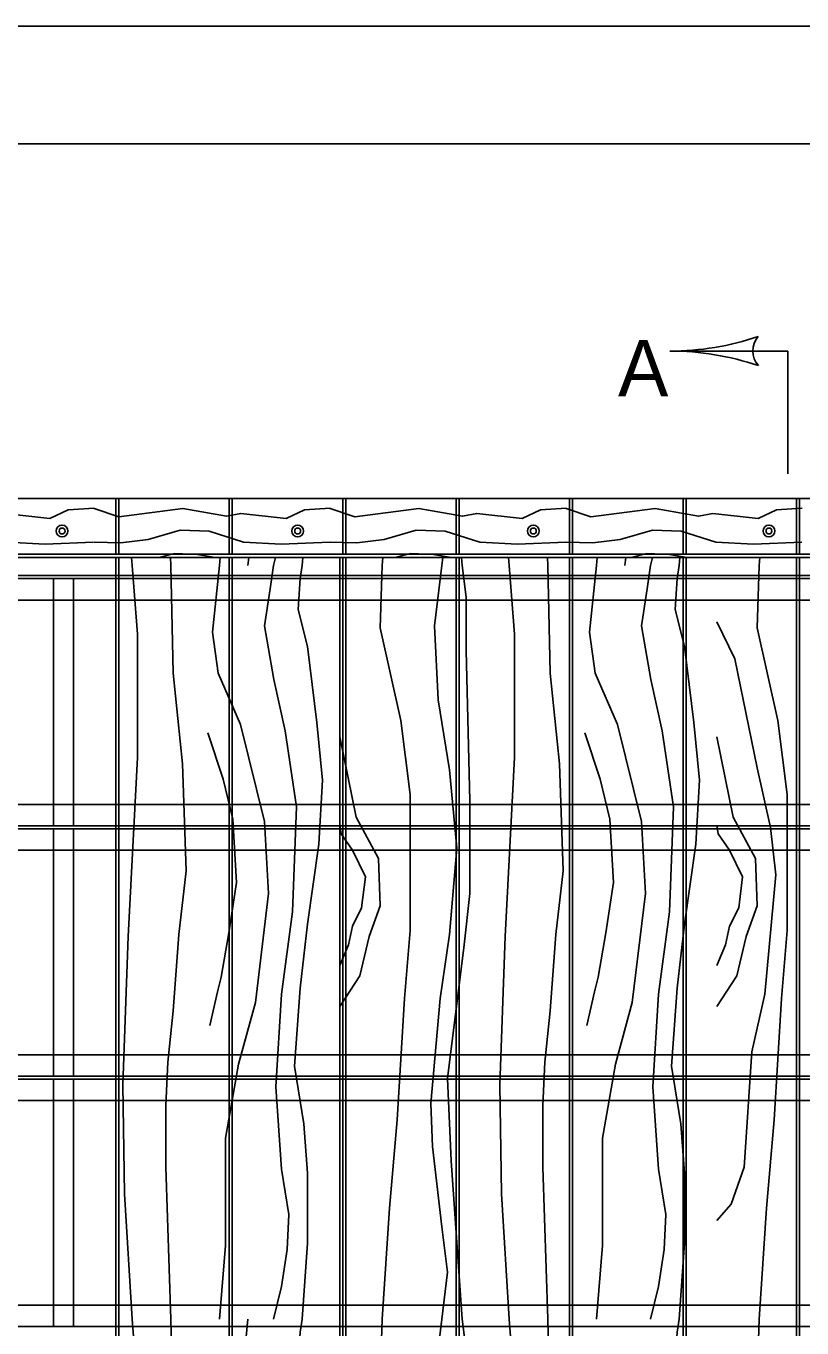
# Model space of a CAD drawing. Extents: x 999.4 to 1036.4, y 999.4 to 1022.5.
# Drawn here: x 1014.99 to 1018.28, y 1016.47 to 1022 of the extents above; entities that cross this region are included whole.
import ezdxf

# ---------------------------------------------------------------- set-up
doc = ezdxf.new("R2010")
doc.units = 0
for name, color, linetype in [('Level 1', 7, 'Continuous'), ('Level 10', 7, 'Continuous'), ('Level 11', 7, 'Continuous'), ('Level 14', 7, 'Continuous'), ('Level 5', 7, 'Continuous')]:
    doc.layers.add(name, color=color, linetype=linetype)

msp = doc.modelspace()

# ---------------------------------------------------------------- linework, layer by layer
at = {"layer": 'Level 1'}
for p, q in [((1008.6435, 1019.9938), (1021.6435, 1019.9938)), ((1015.3715, 1019.9938), (1015.3715, 1019.7598)), ((1015.3842, 1019.9938), (1015.3842, 1019.7598)), ((1015.853, 1019.9938), (1015.853, 1019.7598)), ((1015.8657, 1019.9938), (1015.8657, 1019.7598)), ((1016.3344, 1019.9938), (1016.3344, 1019.7598)), ((1016.3472, 1019.9938), (1016.3472, 1019.7598)), ((1016.8159, 1019.9938), (1016.8159, 1019.7598)), ((1016.8287, 1019.9938), (1016.8287, 1019.7598)), ((1017.2974, 1019.9938), (1017.2974, 1019.7598)), ((1017.3102, 1019.9938), (1017.3102, 1019.7598)), ((1017.7789, 1019.9938), (1017.7789, 1019.7598)), ((1017.7916, 1019.9938), (1017.7916, 1019.7598)), ((1018.2603, 1019.9938), (1018.2603, 1019.7598)), ((1018.2731, 1019.9938), (1018.2731, 1019.7598)), ((1008.6435, 1019.7574), (1021.6435, 1019.7574)), ((1008.6435, 1019.7438), (1021.6435, 1019.7438)), ((1015.3715, 1019.7438), (1015.3715, 1014.2438)), ((1015.3842, 1019.7438), (1015.3842, 1014.2438)), ((1015.853, 1019.7438), (1015.853, 1014.2438)), ((1015.8657, 1019.7438), (1015.8657, 1014.2438)), ((1016.3221, 1014.2438), (1016.3221, 1019.7438)), ((1016.3344, 1019.7438), (1016.3344, 1014.2438)), ((1016.3472, 1019.7438), (1016.3472, 1014.2438)), ((1016.8159, 1019.7438), (1016.8159, 1014.2438)), ((1016.8287, 1019.7438), (1016.8287, 1014.2438)), ((1017.2974, 1019.7438), (1017.2974, 1014.2438)), ((1017.3102, 1019.7438), (1017.3102, 1014.2438)), ((1017.7789, 1019.7438), (1017.7789, 1014.2438)), ((1017.7916, 1019.7438), (1017.7916, 1014.2438)), ((1018.2603, 1019.7438), (1018.2603, 1014.2438)), ((1018.2731, 1019.7438), (1018.2731, 1014.2438)), ((1008.6435, 1019.6668), (1021.6435, 1019.6668)), ((1008.6435, 1019.6539), (1021.6435, 1019.6539)), ((1015.1077, 1018.6043), (1015.1077, 1019.6539)), ((1015.1924, 1018.6043), (1015.1924, 1019.6539)), ((1008.6435, 1019.5632), (1021.6435, 1019.5632)), ((1008.6435, 1018.6949), (1021.6435, 1018.6949)), ((1008.6435, 1018.6043), (1021.6435, 1018.6043)), ((1008.6435, 1018.5914), (1021.6435, 1018.5914)), ((1015.1077, 1017.5418), (1015.1077, 1018.5914)), ((1015.1924, 1017.5418), (1015.1924, 1018.5914)), ((1008.6435, 1018.5007), (1021.6435, 1018.5007)), ((1008.6435, 1017.6324), (1021.6435, 1017.6324)), ((1008.6435, 1017.5418), (1021.6435, 1017.5418)), ((1008.6435, 1017.5289), (1021.6435, 1017.5289)), ((1015.1077, 1016.4793), (1015.1077, 1017.5289)), ((1015.1924, 1016.4793), (1015.1924, 1017.5289)), ((1008.6435, 1017.4382), (1021.6435, 1017.4382)), ((1008.6435, 1016.5699), (1021.6435, 1016.5699)), ((1008.6435, 1016.4793), (1021.6435, 1016.4793))]:
    msp.add_line(p, q, dxfattribs=at)
for points in [[(1014.2775, 1019.9524), (1014.383, 1019.9164), (1014.6548, 1019.9519), (1014.8396, 1019.9187), (1014.9003, 1019.9312), (1015.0922, 1019.9086), (1015.17, 1019.9458), (1015.2792, 1019.9525)], [(1015.2792, 1019.9524), (1015.3847, 1019.9164), (1015.6565, 1019.9519), (1015.8413, 1019.9187), (1015.9021, 1019.9312), (1016.0939, 1019.9086), (1016.1717, 1019.9458), (1016.281, 1019.9525)], [(1016.281, 1019.9524), (1016.3865, 1019.9164), (1016.6582, 1019.9519), (1016.8431, 1019.9187), (1016.9037, 1019.9312), (1017.0957, 1019.9086), (1017.1734, 1019.9458), (1017.2827, 1019.9525)], [(1017.2827, 1019.9524), (1017.3882, 1019.9164), (1017.66, 1019.9519), (1017.8448, 1019.9187), (1017.9055, 1019.9312), (1018.0973, 1019.9086), (1018.1752, 1019.9458), (1018.2844, 1019.9525)], [(1015.2775, 1019.8089), (1015.0722, 1019.8), (1014.9122, 1019.809), (1014.7661, 1019.8557), (1014.6435, 1019.8603), (1014.5067, 1019.8199), (1014.3907, 1019.806), (1014.2775, 1019.8089)], [(1016.2792, 1019.8089), (1016.0739, 1019.8), (1015.914, 1019.809), (1015.7677, 1019.8557), (1015.6452, 1019.8603), (1015.5084, 1019.8199), (1015.3923, 1019.806), (1015.2792, 1019.8089)], [(1017.281, 1019.8089), (1017.0757, 1019.8), (1016.9158, 1019.809), (1016.7695, 1019.8557), (1016.647, 1019.8603), (1016.5102, 1019.8199), (1016.3941, 1019.806), (1016.281, 1019.8089)], [(1018.2827, 1019.8089), (1018.0773, 1019.8), (1017.9175, 1019.809), (1017.7713, 1019.8557), (1017.6487, 1019.8603), (1017.5119, 1019.8199), (1017.3958, 1019.806), (1017.2827, 1019.8089)], [(1015.4405, 1019.7097), (1015.4385, 1019.7438)], [(1015.5546, 1019.7438), (1015.6221, 1019.7611), (1015.7178, 1019.7558), (1015.7934, 1019.7438)], [(1015.6054, 1019.7097), (1015.6042, 1019.7438)], [(1015.8113, 1019.7097), (1015.8142, 1019.7438)], [(1015.9325, 1019.7097), (1015.9358, 1019.7438)], [(1016.0415, 1019.7097), (1016.0496, 1019.7438)], [(1016.1626, 1019.7097), (1016.165, 1019.7438)], [(1016.5022, 1019.7097), (1016.5044, 1019.7438)], [(1016.5563, 1019.7438), (1016.6238, 1019.7611), (1016.7195, 1019.7558), (1016.7951, 1019.7438)], [(1016.7557, 1019.7097), (1016.7597, 1019.7438)], [(1016.8409, 1019.7097), (1016.8386, 1019.7438)], [(1017.0405, 1019.7097), (1017.0385, 1019.7438)], [(1017.2054, 1019.7097), (1017.2043, 1019.7438)], [(1017.4113, 1019.7097), (1017.4142, 1019.7438)], [(1017.5325, 1019.7097), (1017.5358, 1019.7438)], [(1017.5581, 1019.7438), (1017.6256, 1019.7611), (1017.7212, 1019.7558), (1017.7968, 1019.7438)], [(1017.6415, 1019.7097), (1017.6496, 1019.7438)], [(1017.7626, 1019.7097), (1017.765, 1019.7438)], [(1018.1022, 1019.7097), (1018.1044, 1019.7438)], [(1015.4405, 1016.5097), (1015.4088, 1017.0419), (1015.4009, 1017.505), (1015.4247, 1018.1342), (1015.4642, 1018.8944), (1015.4642, 1019.4187), (1015.4405, 1019.7097)], [(1015.6054, 1016.5097), (1015.5838, 1017.1555), (1015.5838, 1017.4177), (1015.5917, 1017.6012), (1015.6154, 1017.8196), (1015.6392, 1018.1429), (1015.6708, 1018.4138), (1015.655, 1018.8682), (1015.6154, 1019.2526), (1015.6054, 1019.7097)], [(1015.8113, 1016.5097), (1015.8371, 1016.8235), (1015.8371, 1017.2779), (1015.8925, 1017.5924), (1015.9638, 1017.8546), (1016.0192, 1018.3177), (1016.0033, 1018.6235), (1015.9004, 1019.0342), (1015.8054, 1019.2526), (1015.7817, 1019.4274), (1015.8113, 1019.7097)], [(1016.0415, 1016.5097), (1016.0746, 1016.6488), (1016.0983, 1016.806), (1016.1062, 1016.9546), (1016.0746, 1017.1468), (1016.0508, 1017.4964), (1016.0746, 1017.8895), (1016.1221, 1018.239), (1016.1379, 1018.6847), (1016.0904, 1019.0079), (1016.0429, 1019.2264), (1016.0033, 1019.4536), (1016.0271, 1019.6109), (1016.0415, 1019.7097)], [(1016.1626, 1016.5097), (1016.1854, 1016.8323), (1016.1854, 1017.1294), (1016.1696, 1017.339), (1016.13, 1017.5837), (1016.1537, 1017.9158), (1016.1854, 1018.1866), (1016.2329, 1018.5274), (1016.2487, 1018.7983), (1016.225, 1019.0429), (1016.1854, 1019.3662), (1016.1458, 1019.5235), (1016.1537, 1019.6546), (1016.1626, 1019.7097)], [(1016.5022, 1016.5097), (1016.5338, 1016.9808), (1016.5655, 1017.3565), (1016.5972, 1017.872), (1016.6209, 1018.1604), (1016.6209, 1018.7371), (1016.5813, 1019.0517), (1016.4942, 1019.4449), (1016.5022, 1019.7097)], [(1016.7557, 1016.5097), (1016.7792, 1016.7099), (1016.7555, 1016.9021), (1016.7159, 1017.2429), (1016.708, 1017.4264), (1016.7476, 1017.872), (1016.7872, 1018.1429), (1016.8188, 1018.5099), (1016.7872, 1018.8419), (1016.7397, 1019.139), (1016.7238, 1019.4536), (1016.7557, 1019.7097)], [(1016.8409, 1016.5097), (1016.7951, 1017.1818), (1016.7792, 1017.5313), (1016.8505, 1018.0993), (1016.8742, 1018.3177), (1016.8742, 1018.7109), (1016.8584, 1019.3488), (1016.8584, 1019.5759), (1016.8409, 1019.7097)], [(1017.0405, 1016.5097), (1017.0088, 1017.0419), (1017.0009, 1017.505), (1017.0247, 1018.1342), (1017.0643, 1018.8944), (1017.0643, 1019.4187), (1017.0405, 1019.7097)], [(1017.2054, 1016.5097), (1017.1837, 1017.1555), (1017.1837, 1017.4177), (1017.1917, 1017.6012), (1017.2154, 1017.8196), (1017.2392, 1018.1429), (1017.2708, 1018.4138), (1017.255, 1018.8682), (1017.2154, 1019.2526), (1017.2054, 1019.7097)], [(1017.4113, 1016.5097), (1017.4371, 1016.8235), (1017.4371, 1017.2779), (1017.4925, 1017.5924), (1017.5637, 1017.8546), (1017.6192, 1018.3177), (1017.6033, 1018.6235), (1017.5004, 1019.0342), (1017.4054, 1019.2526), (1017.3817, 1019.4274), (1017.4113, 1019.7097)], [(1017.6415, 1016.5097), (1017.6746, 1016.6488), (1017.6983, 1016.806), (1017.7062, 1016.9546), (1017.6746, 1017.1468), (1017.6508, 1017.4964), (1017.6746, 1017.8895), (1017.7221, 1018.239), (1017.7379, 1018.6847), (1017.6904, 1019.0079), (1017.6429, 1019.2264), (1017.6033, 1019.4536), (1017.6271, 1019.6109), (1017.6415, 1019.7097)], [(1017.7626, 1016.5097), (1017.7854, 1016.8323), (1017.7854, 1017.1294), (1017.7696, 1017.339), (1017.73, 1017.5837), (1017.7537, 1017.9158), (1017.7854, 1018.1866), (1017.8329, 1018.5274), (1017.8487, 1018.7983), (1017.825, 1019.0429), (1017.7854, 1019.3662), (1017.7458, 1019.5235), (1017.7537, 1019.6546), (1017.7626, 1019.7097)], [(1018.1022, 1016.5097), (1018.1338, 1016.9808), (1018.1655, 1017.3565), (1018.1972, 1017.872), (1018.2209, 1018.1604), (1018.2209, 1018.7371), (1018.1813, 1019.0517), (1018.0942, 1019.4449), (1018.1022, 1019.7097)], [(1017.9221, 1016.9284), (1017.9833, 1016.9983), (1018.0388, 1017.1555), (1018.0705, 1017.6449), (1018.1259, 1017.8895), (1018.1734, 1018.3964), (1018.1497, 1018.5973), (1018.0942, 1018.8507), (1017.9992, 1019.3138), (1017.9221, 1019.4711)], [(1015.7707, 1017.7562), (1015.8031, 1017.8994), (1015.8193, 1017.9619), (1015.8517, 1018.1499), (1015.8842, 1018.3646), (1015.8679, 1018.6331), (1015.8274, 1018.8031), (1015.7626, 1018.9999)], [(1017.3707, 1017.7562), (1017.4031, 1017.8994), (1017.4193, 1017.9619), (1017.4517, 1018.1499), (1017.4842, 1018.3646), (1017.4679, 1018.6331), (1017.4274, 1018.8031), (1017.3626, 1018.9999)], [(1016.3221, 1017.8371), (1016.4071, 1017.9682), (1016.4467, 1018.1342), (1016.4942, 1018.2653), (1016.4863, 1018.4662), (1016.3913, 1018.641), (1016.3221, 1018.9818)], [(1017.9221, 1017.8371), (1018.0071, 1017.9682), (1018.0467, 1018.1342), (1018.0942, 1018.2653), (1018.0863, 1018.4662), (1017.9912, 1018.641), (1017.9221, 1018.9818)], [(1016.3221, 1018.0119), (1016.3596, 1018.0992), (1016.3754, 1018.1779), (1016.415, 1018.2565), (1016.4309, 1018.3876), (1016.3754, 1018.5012), (1016.3279, 1018.5711), (1016.3221, 1018.606)], [(1017.9221, 1018.0119), (1017.9596, 1018.0992), (1017.9754, 1018.1779), (1018.015, 1018.2565), (1018.0309, 1018.3876), (1017.9754, 1018.5012), (1017.9279, 1018.5711), (1017.9221, 1018.606)], [(1015.402, 1014.2438), (1015.4009, 1014.305), (1015.4247, 1014.9342), (1015.4642, 1015.6944), (1015.4642, 1016.2187), (1015.4405, 1016.5097)], [(1015.5849, 1014.2438), (1015.5917, 1014.4012), (1015.6154, 1014.6196), (1015.6392, 1014.9429), (1015.6708, 1015.2138), (1015.655, 1015.6682), (1015.6154, 1016.0526), (1015.6054, 1016.5097)], [(1015.9509, 1014.2438), (1015.9558, 1014.3662), (1016.0192, 1014.6983), (1016.0746, 1015.1089), (1016.0587, 1015.572), (1016.0033, 1015.8342), (1015.9083, 1016.2536), (1015.9325, 1016.5097)], [(1016.1527, 1014.2438), (1016.13, 1014.3837), (1016.1537, 1014.7158), (1016.1854, 1014.9866), (1016.2329, 1015.3274), (1016.2487, 1015.5983), (1016.225, 1015.8429), (1016.1854, 1016.1662), (1016.1458, 1016.3235), (1016.1537, 1016.4546), (1016.1626, 1016.5097)], [(1016.5708, 1014.2438), (1016.5972, 1014.672), (1016.6209, 1014.9604), (1016.6209, 1015.5371), (1016.5813, 1015.8517), (1016.4942, 1016.2449), (1016.5022, 1016.5097)], [(1016.7095, 1014.2438), (1016.7476, 1014.672), (1016.7872, 1014.9429), (1016.8188, 1015.3099), (1016.7872, 1015.6419), (1016.7397, 1015.939), (1016.7238, 1016.2536), (1016.7557, 1016.5097)], [(1016.7832, 1014.2438), (1016.7792, 1014.3313), (1016.8505, 1014.8993), (1016.8742, 1015.1177), (1016.8742, 1015.5109), (1016.8584, 1016.1488), (1016.8584, 1016.3759), (1016.8409, 1016.5097)], [(1017.002, 1014.2438), (1017.0009, 1014.305), (1017.0247, 1014.9342), (1017.0643, 1015.6944), (1017.0643, 1016.2187), (1017.0405, 1016.5097)], [(1017.1849, 1014.2438), (1017.1917, 1014.4012), (1017.2154, 1014.6196), (1017.2392, 1014.9429), (1017.2708, 1015.2138), (1017.255, 1015.6682), (1017.2154, 1016.0526), (1017.2054, 1016.5097)], [(1017.7527, 1014.2438), (1017.73, 1014.3837), (1017.7537, 1014.7158), (1017.7854, 1014.9866), (1017.8329, 1015.3274), (1017.8487, 1015.5983), (1017.825, 1015.8429), (1017.7854, 1016.1662), (1017.7458, 1016.3235), (1017.7537, 1016.4546), (1017.7626, 1016.5097)], [(1018.1708, 1014.2438), (1018.1972, 1014.672), (1018.2209, 1014.9604), (1018.2209, 1015.5371), (1018.1813, 1015.8517), (1018.0942, 1016.2449), (1018.1022, 1016.5097)]]:
    msp.add_lwpolyline(points, dxfattribs=at)
for centre, radius in [((1015.1435, 1019.8562), 0.025), ((1016.1435, 1019.8562), 0.025), ((1017.1435, 1019.8562), 0.025), ((1018.1435, 1019.8562), 0.025), ((1015.1435, 1019.8562), 0.0125), ((1016.1435, 1019.8562), 0.0125), ((1017.1435, 1019.8562), 0.0125), ((1018.1435, 1019.8562), 0.0125)]:
    msp.add_circle(centre, radius, dxfattribs=at)
at = {"layer": 'Level 10'}
msp.add_line((1007, 1021.5), (1035.5, 1021.5), dxfattribs=at)
at = {"layer": 'Level 11'}
msp.add_lwpolyline([(1007, 1000.5), (1035.5, 1000.5), (1035.5, 1021.5), (1007, 1021.5)], close=True, dxfattribs=at)
at = {"layer": 'Level 14'}
msp.add_line((1000, 1022), (1036, 1022), dxfattribs=at)
at = {"layer": 'Level 5'}
for p, q in [((1018.2234, 1020.6201), (1017.7234, 1020.6201)), ((1018.2234, 1020.0991), (1018.2234, 1020.6201))]:
    msp.add_line(p, q, dxfattribs=at)
for centre, radius, start, end in [((1017.7234, 1021.792), 1.1719, 270.0061, 288.6528), ((1017.7234, 1021.792), 1.1719, 270.0061, 288.6528), ((1018.169, 1020.6202), 0.0937, 139.1087, 221.2254), ((1018.169, 1020.6202), 0.0937, 139.1087, 221.2254), ((1017.7234, 1019.4482), 1.1719, 90, 90.0122), ((1017.7234, 1019.4482), 1.1719, 90, 90.0122), ((1017.7234, 1019.4482), 1.1719, 71.3312, 90), ((1017.7234, 1019.4482), 1.1719, 71.3312, 90)]:
    msp.add_arc(centre, radius, start, end, dxfattribs=at)

# ---------------------------------------------------------------- texts
msp.add_text('A', height=0.24, dxfattribs=at).set_placement((1017.5028, 1020.4277))

doc.saveas('drawing.dxf')
